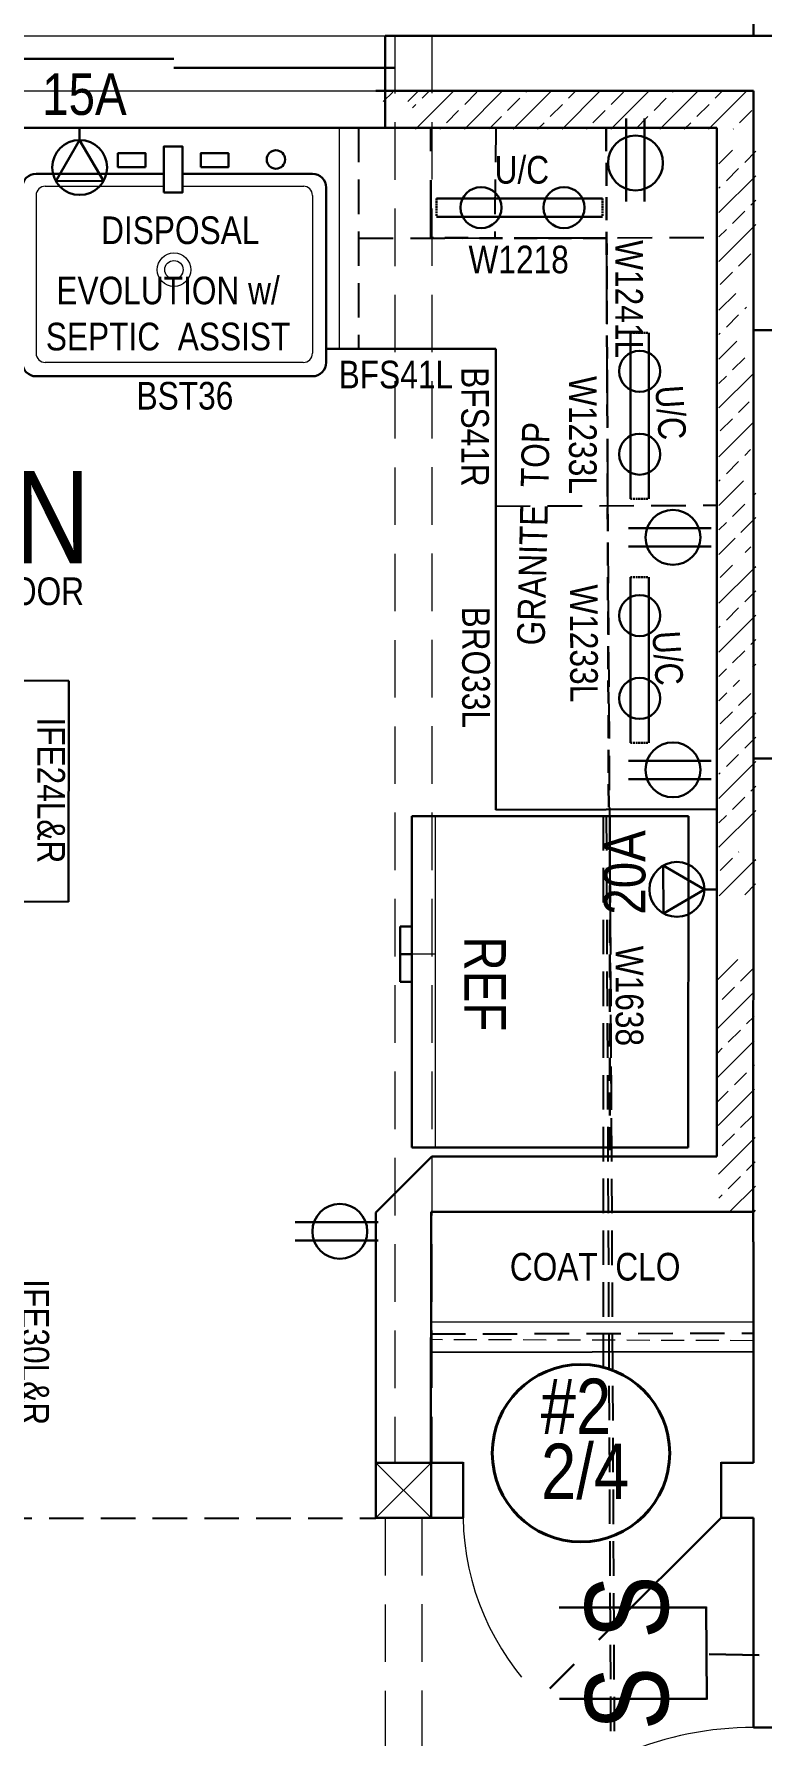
# Model space of a CAD drawing. Header units: inches. Extents: x -298 to 15350, y -6 to 2753.
# Drawn here: x 7679.5 to 7758.5, y 1482.2 to 1667.1 of the extents above; entities that cross this region are included whole.
import ezdxf

# ---------------------------------------------------------------- set-up
doc = ezdxf.new("R2010")
doc.units = ezdxf.units.IN
doc.header["$MEASUREMENT"] = 0
doc.linetypes.add('CENTER', pattern=[2, 1.25, -0.25, 0.25, -0.25])
doc.linetypes.add('HIDDEN', pattern=[0.375, 0.25, -0.125])
for name, color, linetype, lineweight in [('APPLIANCES', 7, 'Continuous', 20), ('BUILT-INS', 36, 'Continuous', 25), ('CABINETS', 36, 'HIDDEN', 25), ('COUNTERTOPS', 7, 'Continuous', 30), ('DOORS', 7, 'Continuous', 30), ('ELEC', 6, 'Continuous', 30), ('ELEC SYMBOLS', 7, 'Continuous', 20), ('EXISTING CEILING BEAMS', 7, 'HIDDEN', 20), ('NEW FRAMING', 6, 'Continuous', 30), ('PLUMBING', 3, 'Continuous', 20), ('ROOF', 7, 'HIDDEN', 30), ('STAIRS', 7, 'Continuous', 20), ('STOVE HEATING', 1, 'Continuous', 30), ('WALL FRAMING', 9, 'CENTER', 30), ('WALLS', 7, 'Continuous', 30), ('WINDOWS', 5, 'Continuous', 30)]:
    doc.layers.add(name, color=color, linetype=linetype, lineweight=lineweight)
for name, color, linetype in [('LL_ELECTRICAL', 1, 'Continuous'), ('TEXT', 7, 'Continuous'), ('TEXT80', 9, 'Continuous')]:
    doc.layers.add(name, color=color, linetype=linetype)
doc.styles.add('ARCHENT', font='technical.ttf', dxfattribs={"height": 6})

msp = doc.modelspace()

# ---------------------------------------------------------------- hatches: boundary and pattern name
at = {"layer": 'NEW FRAMING', "linetype": 'Continuous', "lineweight": 9, "ltscale": 25}
h = msp.add_hatch(dxfattribs=at)
h.set_pattern_fill('ANSI33', scale=15, style=0)
h.set_pattern_definition([(45, (2744.5754, 396.599), (-2.6516504, 2.6516504), []), (45, (2747.227, 396.599), (-2.6516504, 2.6516504), [1.875, -0.9375])])
h.paths.add_polyline_path([(7716.59281, 1660.90908), (7716.59281, 1659.75569), (7721.59263, 1659.75569), (7721.59263, 1660.90908)])
h = msp.add_hatch(dxfattribs=at)
h.set_pattern_fill('ANSI33', color=6, scale=15, style=0)
h.set_pattern_definition([(45, (2785.544, 396.599), (-2.6516504, 2.6516504), []), (45, (2788.1957, 396.599), (-2.6516504, 2.6516504), [1.875, -0.9375])])
h.paths.add_polyline_path([(7757.59281, 1656.75569), (7757.59281, 1659.75569), (7720.56126, 1659.75569), (7720.56126, 1656.75569)])
h.paths.add_polyline_path([(7757.59281, 1659.75569), (7757.59281, 1660.90908), (7720.56126, 1660.90908), (7720.56126, 1659.75569)])
h = msp.add_hatch(dxfattribs=at)
h.set_pattern_fill('ANSI33', color=6, scale=15, style=0)
h.set_pattern_definition([(45, (2999.56, 91.3216), (-2.6516504, 2.6516504), []), (45, (3002.212, 91.3216), (-2.6516504, 2.6516504), [1.875, -0.9375])])
h.paths.add_polyline_path([(7757.57581, 1636.47787), (7757.57581, 1637.26078, -0.407485201), (7755.62186, 1639.26025), (7753.82742, 1639.26025), (7753.82742, 1618.55933), (7755.76781, 1618.55933, -0.299331351), (7757.57581, 1619.8088), (7757.57581, 1621.83349, -0.387451198), (7757.12186, 1622.33136, -0.387451198), (7757.57581, 1622.82924), (7757.57581, 1626.98835, -0.400784786), (7756.62186, 1627.98729, -0.400784786), (7757.57581, 1628.98623), (7757.57581, 1632.47893, -0.407485201), (7755.62186, 1634.4784, -0.407485201)])
h.paths.add_polyline_path([(7755.62186, 1617.80933, -0.096396118), (7755.76781, 1618.55933), (7753.82742, 1618.55933), (7753.82742, 1617.05933), (7755.76781, 1617.05933, -0.096396118)])
h.paths.add_polyline_path([(7757.57581, 1615.80986, -0.299331351), (7755.76781, 1617.05933), (7753.82742, 1617.05933), (7753.82742, 1614.4784), (7757.57581, 1614.4784)])
h.paths.add_polyline_path([(7757.57581, 1618.55933), (7755.76781, 1618.55933, 0.096396118), (7755.62186, 1617.80933, 0.096396118), (7755.76781, 1617.05933), (7757.57581, 1617.05933)])
h.paths.add_polyline_path([(7757.57581, 1607.27785), (7753.82742, 1607.27785), (7753.82742, 1587.26871), (7757.57581, 1588.42591), (7757.57581, 1597.21444, -0.776153299), (7755.69894, 1597.69515, -0.776153299), (7757.57581, 1598.17587)])
h.paths.add_polyline_path([(7755.63225, 1599.52844, -1), (7754.63225, 1599.52844, -1)], flags=16)
h.paths.add_polyline_path([(7755.63225, 1595.79996, -1), (7754.63225, 1595.79996, -1)], flags=16)
h.paths.add_polyline_path([(7757.57581, 1588.42591), (7753.82742, 1587.26871), (7753.82742, 1573.4784), (7757.57581, 1573.47848), (7757.57581, 1577.47846, -0.41115692), (7755.59671, 1579.47835, -0.41115692), (7757.57581, 1581.47824)])
h.paths.add_polyline_path([(7757.56946, 1614.4784), (7753.82742, 1614.4784), (7753.82742, 1607.27785), (7757.56946, 1607.27785)])
h.paths.add_polyline_path([(7754.70262, 1610.98181, -1), (7756.70262, 1610.98181, -1)], flags=16)
h.paths.add_polyline_path([(7756.20262, 1609.08662, -1), (7755.20262, 1609.08662, -1)], flags=16)
h.paths.add_polyline_path([(7755.20262, 1612.8151, -1), (7756.20262, 1612.8151, -1)], flags=16)
edge = h.paths.add_edge_path()
edge.add_line((7757.82743, 1641.24966), (7757.82743, 1654.47813))
edge.add_line((7757.82743, 1654.47813), (7753.82742, 1654.47813))
edge.add_line((7753.82742, 1654.47813), (7753.82742, 1639.26025))
edge.add_line((7753.82742, 1639.26025), (7755.62186, 1639.26025))
edge.add_arc((7757.62186, 1639.26025), 2, 84.1005934, 180, ccw=False)
edge = h.paths.add_edge_path()
edge.add_line((7757.82236, 1581.46558), (7757.82743, 1585.9784))
edge.add_line((7757.82743, 1585.9784), (7757.82743, 1615.81992))
edge.add_arc((7757.62186, 1617.80933), 2, 268.6806738, 275.8994066, ccw=False)
edge.add_line((7757.57581, 1615.80986), (7757.57581, 1598.17587))
edge.add_arc((7756.69894, 1597.69515), 1, -28.7322216, 28.7322216, ccw=False)
edge.add_line((7757.57581, 1597.21444), (7757.57581, 1581.47824))
edge.add_arc((7757.59671, 1579.47835), 2, 83.5217565, 90.598586, ccw=False)
h.paths.add_polyline_path([(7757.82743, 1617.05933), (7757.82743, 1618.55933), (7757.57581, 1618.55933), (7757.57581, 1617.05933)])
edge = h.paths.add_edge_path()
edge.add_line((7757.81339, 1573.47849), (7757.8179, 1577.49062))
edge.add_arc((7757.59671, 1579.47835), 2, 269.401414, 276.3495671, ccw=False)
edge.add_line((7757.57581, 1577.47846), (7757.57581, 1573.47848))
edge.add_line((7757.57581, 1573.47848), (7757.81339, 1573.47849))
h = msp.add_hatch(dxfattribs=at)
h.set_pattern_fill('ANSI33', color=6, scale=15, style=0)
h.set_pattern_definition([(45, (2759.7957, 118.4), (-2.6516504, 2.6516504), []), (45, (2762.4473, 118.4), (-2.6516504, 2.6516504), [1.875, -0.9375])])
h.paths.add_polyline_path([(7757.59085, 1566.56887), (7753.59085, 1566.5699), (7753.81124, 1539.16911), (7757.81124, 1539.16911)])

# ---------------------------------------------------------------- linework, layer by layer
at = {"layer": 'APPLIANCES', "color": 7, "lineweight": 30, "ltscale": 15}
for p, q in [((7720.50606, 1546.14184), (7720.50666, 1582.14184)), ((7750.50666, 1582.14134), (7720.50666, 1582.14184)), ((7750.50606, 1546.14134), (7750.50666, 1582.14134)), ((7719.22646, 1570.14186), (7719.22636, 1564.14186)), ((7720.50646, 1570.14184), (7719.22646, 1570.14186)), ((7720.50641, 1567.14184), (7719.22641, 1567.14186)), ((7720.50636, 1564.14184), (7719.22636, 1564.14186)), ((7720.50636, 1564.14184), (7719.22636, 1564.14186)), ((7750.50606, 1546.14134), (7720.50606, 1546.14184))]:
    msp.add_line(p, q, dxfattribs=at)
at = {"layer": 'APPLIANCES', "color": 7, "lineweight": 20, "ltscale": 15}
for p, q in [((7723.06606, 1546.14179), (7723.06666, 1582.14179)), ((7723.06641, 1567.14179), (7720.50641, 1567.14184))]:
    msp.add_line(p, q, dxfattribs=at)
at = {"layer": 'BUILT-INS', "color": 7, "linetype": 'Continuous', "lineweight": 20, "ltscale": 25}
msp.add_line((7757.55781, 1527.16919), (7722.65623, 1527.18261), dxfattribs=at)
at = {"layer": 'BUILT-INS', "linetype": 'HIDDEN', "ltscale": 15}
msp.add_line((7722.56304, 1525.90904), (7757.59281, 1525.98698), dxfattribs=at)
at = {"layer": 'BUILT-INS', "ltscale": 15}
msp.add_line((7722.56304, 1523.90904), (7757.59281, 1523.98698), dxfattribs=at)
msp.add_line((7722.56304, 1523.90904), (7757.59281, 1523.98698), dxfattribs=at)
at = {"layer": 'CABINETS', "ltscale": 15}
for p, q in [((7714.70526, 1656.90935), (7714.70643, 1632.91238)), ((7729.59281, 1656.90935), (7729.48239, 1644.79155)), ((7714.70584, 1644.91087), (7753.59281, 1644.99296)), ((7741.58727, 1644.95116), (7742.15411, 1545.15922)), ((7729.60308, 1615.81473), (7753.60285, 1615.90613)), ((7741.24969, 1582.14149), (7741.25857, 1520.0524)), ((7741.58623, 1582.14149), (7742.07062, 1482.34954)), ((7741.97468, 1582.12521), (7742.45907, 1482.33326))]:
    msp.add_line(p, q, dxfattribs=at)
at = {"layer": 'CABINETS', "color": 7, "linetype": 'HIDDEN', "lineweight": 30, "ltscale": 25}
msp.add_line((7722.55871, 1644.97423), (7722.54916, 1656.92994), dxfattribs=at)
at = {"layer": 'CABINETS', "color": 7, "lineweight": 30, "ltscale": 10}
for p, q in [((7741.59289, 1656.86007), (7741.86767, 1582.78301)), ((7741.58726, 1644.92577), (7722.60073, 1644.93917))]:
    msp.add_line(p, q, dxfattribs=at)
at = {"layer": 'CABINETS', "color": 7, "ltscale": 15}
msp.add_line((7613.6002, 1505.90668), (7716.5912, 1505.90063), dxfattribs=at)
at = {"layer": 'COUNTERTOPS', "color": 1, "linetype": 'Continuous', "lineweight": 9, "ltscale": 25}
for p, q in [((7712.59281, 1656.90935), (7712.59303, 1632.91268)), ((7753.59281, 1656.90935), (7714.70526, 1656.90747)), ((7753.57919, 1585.01115), (7753.59281, 1656.90935)), ((7714.70548, 1632.91268), (7729.59304, 1632.91282))]:
    msp.add_line(p, q, dxfattribs=at)
at = {"layer": 'COUNTERTOPS', "lineweight": 30, "ltscale": 15}
msp.add_line((7711.1987, 1632.91269), (7729.59304, 1632.91282), dxfattribs=at)
at = {"layer": 'COUNTERTOPS', "lineweight": 20, "ltscale": 15}
for p, q in [((7729.59304, 1632.91282), (7729.60656, 1584.91653)), ((7729.60308, 1582.81473), (7753.58923, 1582.9094))]:
    msp.add_line(p, q, dxfattribs=at)
at = {"layer": 'COUNTERTOPS', "color": 7, "linetype": 'Continuous', "lineweight": 30, "ltscale": 25}
for p, q in [((7729.59304, 1632.91282), (7729.61485, 1582.81478)), ((7683.26006, 1596.8453), (7635.26012, 1596.91769)), ((7729.60308, 1582.81473), (7753.57571, 1582.90935)), ((7683.22387, 1572.84532), (7635.22392, 1572.91772))]:
    msp.add_line(p, q, dxfattribs=at)
at = {"layer": 'COUNTERTOPS', "color": 7, "linetype": 'Continuous', "lineweight": 30, "ltscale": 15}
msp.add_line((7683.26006, 1596.8453), (7683.22387, 1572.84532), dxfattribs=at)
at = {"layer": 'COUNTERTOPS', "linetype": 'HIDDEN', "lineweight": 30, "ltscale": 10}
msp.add_line((7741.97468, 1582.12521), (7741.982, 1545.15922), dxfattribs=at)
at = {"layer": 'COUNTERTOPS', "color": 0, "linetype": 'HIDDEN', "lineweight": 20, "ltscale": 10}
msp.add_line((7757.56239, 1525.1692), (7722.65626, 1525.2787), dxfattribs=at)
at = {"layer": 'DOORS', "color": 7, "linetype": 'Continuous', "lineweight": 20, "ltscale": 15}
msp.add_arc((7757.59281, 1447.15935), 36, 90.0018445, 135.0018445, dxfattribs=at)
at = {"layer": 'ELEC', "color": 1, "linetype": 'Continuous', "ltscale": 0.75}
for p, q in [((7684.4263, 1657.01015), (7684.4263, 1655.57996)), ((7684.4263, 1655.57996), (7681.84524, 1651.10491)), ((7684.4263, 1655.57996), (7687.0273, 1651.13992)), ((7687.0273, 1651.13992), (7681.84524, 1651.10491)), ((7747.8068, 1571.58162), (7747.77179, 1576.76369)), ((7752.24684, 1574.18262), (7747.77179, 1576.76369)), ((7752.24684, 1574.18262), (7747.8068, 1571.58162)), ((7753.67703, 1574.18262), (7752.24684, 1574.18262)), ((7736.49797, 1496.19074), (7752.48788, 1496.19074)), ((7752.50585, 1486.20308), (7752.43407, 1496.24537)), ((7752.75865, 1491.11278), (7758.19589, 1490.99979)), ((7736.50631, 1486.26124), (7752.49623, 1486.26124))]:
    msp.add_line(p, q, dxfattribs=at)
at = {"layer": 'ELEC', "color": 1, "linetype": 'Continuous', "ltscale": 0.375}
for p, q in [((7681.84524, 1651.10491), (7684.4263, 1655.57996)), ((7684.4263, 1655.57996), (7687.0273, 1651.13992)), ((7687.0273, 1651.13992), (7681.84524, 1651.10491)), ((7747.77179, 1576.76369), (7752.24684, 1574.18262)), ((7747.8068, 1571.58162), (7747.77179, 1576.76369)), ((7752.24684, 1574.18262), (7747.8068, 1571.58162))]:
    msp.add_line(p, q, dxfattribs=at)
at = {"layer": 'ELEC', "color": 6, "linetype": 'HIDDEN', "lineweight": 30, "ltscale": 0.75}
for p, q in [((7723.16756, 1649.24286), (7723.16756, 1647.24286)), ((7741.17269, 1649.24286), (7741.17269, 1647.24286)), ((7744.21456, 1634.62188), (7746.21456, 1634.62188)), ((7744.21456, 1616.61676), (7746.21456, 1616.61676)), ((7744.21456, 1608.09519), (7746.21456, 1608.09519)), ((7744.21456, 1590.09007), (7746.21456, 1590.09007))]:
    msp.add_line(p, q, dxfattribs=at)
at = {"layer": 'ELEC', "color": 6, "linetype": 'Continuous', "lineweight": 30, "ltscale": 0.75}
for p, q in [((7723.16756, 1649.24286), (7732.17012, 1649.24286)), ((7741.17269, 1649.24286), (7732.17012, 1649.24286)), ((7723.16756, 1647.24286), (7732.17012, 1647.24286)), ((7741.17269, 1647.24286), (7732.17012, 1647.24286)), ((7744.21456, 1634.62188), (7744.21456, 1625.61932)), ((7746.21456, 1634.62188), (7746.21456, 1625.61932)), ((7744.21456, 1616.61676), (7744.21456, 1625.61932)), ((7746.21456, 1616.61676), (7746.21456, 1625.61932)), ((7744.21456, 1608.09519), (7744.21456, 1599.09263)), ((7746.21456, 1608.09519), (7746.21456, 1599.09263)), ((7744.21456, 1590.09007), (7744.21456, 1599.09263)), ((7746.21456, 1590.09007), (7746.21456, 1599.09263))]:
    msp.add_line(p, q, dxfattribs=at)
at = {"layer": 'ELEC', "color": 1, "linetype": 'Continuous', "ltscale": 0.75}
for centre in [(7684.4263, 1652.5981), (7749.26498, 1574.18262)]:
    msp.add_circle(centre, 2.98186, dxfattribs=at)
at = {"layer": 'ELEC', "color": 6, "linetype": 'Continuous', "lineweight": 30, "ltscale": 0.75}
for centre in [(7728.00309, 1648.23831), (7737.00565, 1648.23831), (7745.2191, 1630.45485), (7745.2191, 1621.45229), (7745.2191, 1603.92816), (7745.2191, 1594.9256)]:
    msp.add_circle(centre, 2.23073, dxfattribs=at)
at = {"layer": 'ELEC', "color": 1, "linetype": 'Continuous', "ltscale": 0.75}
for points in [[(7684.4263, 1655.57996), (7687.0273, 1651.13992), (7681.84524, 1651.10491), (7684.4263, 1655.57996)], [(7752.24684, 1574.18262), (7747.8068, 1571.58162), (7747.77179, 1576.76369), (7752.24684, 1574.18262)]]:
    msp.add_solid(points, dxfattribs=at)
at = {"layer": 'EXISTING CEILING BEAMS', "linetype": 'HIDDEN', "ltscale": 25}
for p, q in [((7718.65637, 1666.89349), (7718.65648, 1511.90104)), ((7722.65398, 1666.90363), (7722.65648, 1511.90104)), ((7717.59109, 1505.9018), (7717.5912, 1353.90935)), ((7721.58876, 1505.91194), (7721.5912, 1353.90935))]:
    msp.add_line(p, q, dxfattribs=at)
at = {"layer": 'LL_ELECTRICAL', "color": 1, "linetype": 'Continuous', "lineweight": 30, "ltscale": 0.75}
for p, q in [((7743.76522, 1657.91967), (7743.76522, 1648.9171)), ((7743.76522, 1657.91967), (7743.76522, 1648.9171)), ((7745.76522, 1657.91967), (7745.76522, 1648.9171)), ((7745.76522, 1657.91967), (7745.76522, 1648.9171)), ((7743.99621, 1613.4119), (7752.99878, 1613.4119)), ((7743.99621, 1613.4119), (7752.99878, 1613.4119)), ((7743.99621, 1611.4119), (7752.99878, 1611.4119)), ((7743.99621, 1611.4119), (7752.99878, 1611.4119)), ((7743.99621, 1588.16408), (7752.99878, 1588.16408)), ((7743.99621, 1588.16408), (7752.99878, 1588.16408)), ((7743.99621, 1586.16408), (7752.99878, 1586.16408)), ((7743.99621, 1586.16408), (7752.99878, 1586.16408)), ((7707.83765, 1538.0369), (7716.84021, 1538.0369)), ((7707.83765, 1538.0369), (7716.84021, 1538.0369)), ((7707.83765, 1536.0369), (7716.84021, 1536.0369)), ((7707.83765, 1536.0369), (7716.84021, 1536.0369))]:
    msp.add_line(p, q, dxfattribs=at)
for centre in [(7744.76976, 1653.08414), (7744.76976, 1653.08414), (7748.83174, 1612.41644), (7748.83174, 1612.41644), (7748.83174, 1587.16863), (7748.83174, 1587.16863), (7712.67318, 1537.04145), (7712.67318, 1537.04145)]:
    msp.add_circle(centre, 2.98186, dxfattribs=at)
at = {"layer": 'NEW FRAMING', "color": 7, "ltscale": 15}
for p, q in [((7670.59281, 1656.90935), (7716.59281, 1656.90935)), ((7716.59281, 1656.90935), (7753.59281, 1656.90935)), ((7753.59281, 1656.90935), (7753.59365, 1545.1594)), ((7753.58923, 1545.1594), (7722.65594, 1545.15891)), ((7716.59315, 1539.10473), (7716.5912, 1505.90905)), ((7722.58894, 1539.1682), (7722.53357, 1511.90904)), ((7757.53028, 1539.16916), (7722.58894, 1539.1682)), ((7726.05832, 1511.9094), (7722.53353, 1511.89492)), ((7757.59281, 1511.90931), (7754.05838, 1511.90935)), ((7726.05831, 1505.9097), (7716.5916, 1505.90981)), ((7757.59281, 1505.90935), (7754.05831, 1505.90939))]:
    msp.add_line(p, q, dxfattribs=at)
at = {"layer": 'NEW FRAMING', "color": 7, "ltscale": 25}
for p, q in [((7722.65594, 1545.16738), (7716.59315, 1539.10473)), ((7726.05838, 1511.96437), (7726.05831, 1505.9097)), ((7754.05838, 1511.96404), (7754.05831, 1505.90939))]:
    msp.add_line(p, q, dxfattribs=at)
at = {"layer": 'PLUMBING', "color": 3, "linetype": 'Continuous', "lineweight": 30, "ltscale": 12}
for points in [[(7693.57719, 1649.87714), (7693.57719, 1654.87714), (7695.57719, 1654.87714), (7695.57719, 1649.87714)], [(7691.57719, 1652.64675), (7691.57719, 1654.14675), (7688.57719, 1654.14675), (7688.57719, 1652.64675)], [(7697.57719, 1652.64675), (7697.57719, 1654.14675), (7700.57719, 1654.14675), (7700.57719, 1652.64675)]]:
    msp.add_lwpolyline(points, close=True, dxfattribs=at)
at = {"layer": 'PLUMBING', "color": 3, "linetype": 'Continuous', "lineweight": 30}
for points in [[(7679.6987, 1651.91151), (7693.57719, 1651.91151)], [(7695.57719, 1651.91151), (7709.6987, 1651.91151)], [(7711.1987, 1650.41151), (7711.1987, 1631.41151)], [(7709.6987, 1629.91151), (7679.6987, 1629.91151)]]:
    msp.add_lwpolyline(points, dxfattribs=at)
at = {"layer": 'PLUMBING', "color": 3, "linetype": 'Continuous', "lineweight": 20}
for points in [[(7679.6987, 1649.56639), (7679.6987, 1632.41151)], [(7680.6987, 1650.56639), (7693.57719, 1650.56639)], [(7695.57719, 1650.56639), (7708.76834, 1650.56639)], [(7709.6987, 1649.56639), (7709.6987, 1632.41151)], [(7708.6987, 1631.41151), (7680.6987, 1631.41151)]]:
    msp.add_lwpolyline(points, dxfattribs=at)
at = {"layer": 'PLUMBING', "color": 3, "linetype": 'Continuous', "lineweight": 30}
msp.add_circle((7705.73193, 1653.46162), 1, dxfattribs=at)
at = {"layer": 'PLUMBING', "color": 3, "linetype": 'Continuous', "lineweight": 5, "ltscale": 0.5}
msp.add_circle((7694.66387, 1641.48895), 1.82455, dxfattribs=at)
at = {"layer": 'PLUMBING', "color": 3, "linetype": 'Continuous', "lineweight": 5}
msp.add_circle((7694.66387, 1641.48895), 1, dxfattribs=at)
at = {"layer": 'PLUMBING', "color": 3, "linetype": 'Continuous', "lineweight": 30}
for centre, start, end in [((7679.6987, 1650.41151), 90, 180), ((7709.6987, 1650.41151), 0, 90), ((7679.6987, 1631.41151), 180, 270), ((7709.6987, 1631.41151), 270, 0)]:
    msp.add_arc(centre, 1.5, start, end, dxfattribs=at)
at = {"layer": 'PLUMBING', "color": 3, "linetype": 'Continuous', "lineweight": 20}
for centre, start, end in [((7680.6987, 1649.56639), 90, 180), ((7708.6987, 1649.56639), 0, 90), ((7680.6987, 1632.41151), 180, 270), ((7708.6987, 1632.41151), 270, 0)]:
    msp.add_arc(centre, 1, start, end, dxfattribs=at)
at = {"layer": 'ROOF', "linetype": 'Continuous', "ltscale": 50}
msp.add_line((7757.59281, 1739.90935), (7757.59281, 1666.90935), dxfattribs=at)
at = {"layer": 'STAIRS', "color": 7, "linetype": 'Continuous', "lineweight": 30, "ltscale": 15}
for p, q in [((7716.5912, 1508.46286), (7716.5912, 1505.96286)), ((7716.5912, 1508.46286), (7716.5912, 1505.96286)), ((7722.59225, 1508.44679), (7722.59225, 1505.94679)), ((7722.59225, 1508.44679), (7722.59225, 1505.94679))]:
    msp.add_line(p, q, dxfattribs=at)
at = {"layer": 'TEXT', "color": 7, "linetype": 'Continuous', "lineweight": 40, "ltscale": 15}
msp.add_circle((7738.84992, 1512.94642), 9.63369, dxfattribs=at)
at = {"layer": 'WALL FRAMING', "color": 7, "ltscale": 15}
for p, q in [((7716.5912, 1511.90941), (7716.5912, 1505.90941)), ((7716.5912, 1505.90941), (7716.5912, 1511.90941)), ((7716.5912, 1505.90941), (7716.5912, 1511.90941)), ((7722.5912, 1511.90941), (7716.5912, 1511.90941)), ((7716.5912, 1511.90941), (7716.5912, 1505.90941)), ((7716.5912, 1505.90941), (7716.5912, 1511.90941)), ((7716.5912, 1505.90941), (7716.5912, 1511.90941)), ((7722.5912, 1511.90941), (7716.5912, 1511.90941)), ((7722.5912, 1505.90941), (7722.5912, 1511.90941)), ((7722.5912, 1505.90941), (7722.5912, 1511.90941)), ((7722.5912, 1505.90941), (7716.5912, 1505.90941)), ((7722.5912, 1505.90941), (7716.5912, 1505.90941))]:
    msp.add_line(p, q, dxfattribs=at)
at = {"layer": 'WALL FRAMING', "color": 7, "linetype": 'Continuous', "lineweight": 9, "ltscale": 15}
for p, q in [((7716.5912, 1511.90941), (7722.5912, 1505.90941)), ((7716.5912, 1505.90941), (7722.5912, 1511.90941)), ((7716.5912, 1511.90941), (7722.5912, 1505.90941)), ((7716.5912, 1505.90941), (7722.5912, 1511.90941))]:
    msp.add_line(p, q, dxfattribs=at)
at = {"layer": 'WALL FRAMING', "color": 7, "lineweight": 30, "ltscale": 15}
msp.add_line((7754.05831, 1505.90939), (7734.46426, 1486.37006), dxfattribs=at)
at = {"layer": 'WALL FRAMING', "color": 7, "lineweight": 5, "ltscale": 15}
msp.add_arc((7753.99842, 1506.35969), 27.94374, 180.9233074, 225.6603912, dxfattribs=at)
at = {"layer": 'WALLS', "lineweight": 20, "ltscale": 15}
for p, q in [((7669.59281, 1666.90935), (7717.58529, 1666.89432)), ((7670.59281, 1660.90935), (7716.59281, 1660.90935))]:
    msp.add_line(p, q, dxfattribs=at)
at = {"layer": 'WALLS', "ltscale": 15}
for p, q in [((7717.58529, 1666.89432), (7763.59281, 1666.90935)), ((7716.59281, 1660.90935), (7757.59281, 1660.90935)), ((7757.59281, 1660.90935), (7757.59281, 1634.90935)), ((7757.59281, 1588.40935), (7757.53386, 1535.91)), ((7757.59281, 1535.91), (7757.59281, 1511.90935)), ((7757.59281, 1505.90935), (7757.59281, 1483.15935)), ((7763.59281, 1483.15935), (7757.59281, 1483.15935))]:
    msp.add_line(p, q, dxfattribs=at)
at = {"layer": 'WALLS', "color": 7, "ltscale": 15}
msp.add_line((7717.59281, 1666.90935), (7717.59281, 1656.90935), dxfattribs=at)
at = {"layer": 'WALLS', "ltscale": 25}
for p, q in [((7757.59281, 1634.90935), (7763.59281, 1634.90935)), ((7757.59281, 1588.40935), (7763.59281, 1588.40935)), ((7757.59281, 1588.40935), (7763.59281, 1588.40935)), ((7757.59281, 1588.40935), (7763.59281, 1588.40935))]:
    msp.add_line(p, q, dxfattribs=at)
at = {"layer": 'WALLS', "color": 7, "ltscale": 25}
msp.add_line((7757.59281, 1634.90935), (7757.59281, 1588.40935), dxfattribs=at)
at = {"layer": 'WINDOWS', "color": 5, "ltscale": 15}
for p, q in [((7670.66388, 1664.40852), (7694.66388, 1664.40852)), ((7694.66388, 1663.40852), (7718.65637, 1663.40852))]:
    msp.add_line(p, q, dxfattribs=at)

# ---------------------------------------------------------------- texts
at = {"layer": 'APPLIANCES', "color": 3, "width": 270.046875, "attachment_point": 5, "style": 'ARCHENT'}
for s, insert, char_height, rotation in [('{\\C1;15A}', (7684.9438, 1660.52368), 4.5, 0.0327705), ('DISPOSAL', (7695.34674, 1645.75722), 3, 0.0327705), ('{\\C7;W1218}', (7732.08641, 1642.58332), 3, 0.0103452), ('{\\C7;W1241L}', (7744.0725, 1638.30191), 3, 270.0327705), ('EVOLUTION w/{\\C7;\\P}SEPTIC  ASSIST', (7694.02482, 1636.71396), 3, 0.0327705), ('{\\C7;BFS41L}', (7718.75173, 1630.0846), 3, 0.0327705), ('{\\C7;BFS41R}', (7727.32963, 1624.41709), 3, 270.0327705), ('{\\C7;BST36}', (7695.85613, 1627.78079), 3, 0.0327705), ('{\\C7;W1233L}', (7739.03009, 1623.53874), 3, 270.0327705), ('{\\C7;GRANITE  TOP}', (7733.70778, 1612.816), 3, 88.652044), ('{\\C7;KITCHEN}', (7660.45968, 1614.52957), 10, 0.0327705), ('{\\C7;W1233L}', (7739.15654, 1600.91369), 3, 270.0327705), ('{\\C7;BRO33L}', (7727.43404, 1598.31006), 3, 270.0327705), ('{\\C7;IFE24L&R}', (7681.3175, 1584.94351), 3, 270.0327705), ('{\\C1;20A}', (7743.62534, 1576.02533), 4.5, 90.0327705), ('{\\C7; REF}', (7728.44847, 1564.64197), 4.5, 270.0327705), ('{\\C7;W1638}', (7744.09836, 1562.61176), 3, 270.0327705), ('{\\C7;IFE30L&R}', (7679.59123, 1523.92191), 3, 270.0327705)]:
    msp.add_mtext(s, dxfattribs=dict(at, insert=insert, char_height=char_height, rotation=rotation))
at = {"layer": 'ELEC', "color": 1, "linetype": 'Continuous', "ltscale": 0.75, "char_height": 9, "width": 7.375, "attachment_point": 1, "rotation": 90, "style": 'ARCHENT'}
for insert in [(7739.30937, 1492.78444), (7739.31772, 1482.85494)]:
    msp.add_mtext('S', dxfattribs=dict(at, insert=insert))
at = {"layer": 'ELEC SYMBOLS', "color": 5, "insert": (7740.38832, 1533.17895), "char_height": 3, "width": 360.0625, "attachment_point": 5, "rotation": 0.0327705, "style": 'ARCHENT'}
msp.add_mtext('{\\C7;COAT  CLO}', dxfattribs=at)
at = {"layer": 'STOVE HEATING', "color": 6, "char_height": 3, "width": 270.046875, "attachment_point": 5, "style": 'ARCHENT'}
for insert, rotation in [((7732.43111, 1652.31994), 0.0327705), ((7748.58428, 1625.96996), 273.8500869), ((7748.26401, 1599.29712), 273.8500869)]:
    msp.add_mtext('U/C{\\C7;   }', dxfattribs=dict(at, insert=insert, rotation=rotation))
at = {"layer": 'TEXT80', "color": 1, "insert": (7660.7128, 1609.03325), "char_height": 3, "width": 360.0625, "attachment_point": 5, "rotation": 0.0327705, "style": 'ARCHENT'}
msp.add_mtext('\\A1;{\\C7;\\P}2" t STAMPED  CONC  FLOOR', dxfattribs=at)
at = {"layer": 'TEXT80', "color": 7, "linetype": 'Continuous', "lineweight": 40, "char_height": 6, "width": 360.0625, "attachment_point": 5, "rotation": 0.0327705, "style": 'ARCHENT'}
for s, insert in [('#2', (7738.31303, 1518.04302)), ('2/4', (7739.29924, 1510.94347))]:
    msp.add_mtext(s, dxfattribs=dict(at, insert=insert))

doc.saveas('drawing.dxf')
